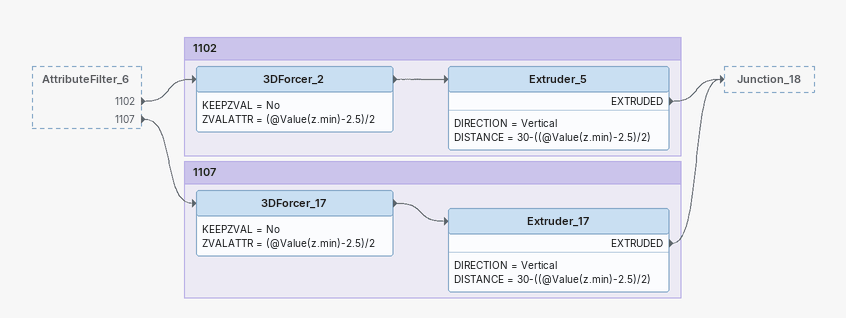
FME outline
AttributeFilter_6 [outside]
    1102 -> 3DForcer_2
    1107 -> 3DForcer_17

Bookmark: 1102
3DForcer_2
    KEEPZVAL = No
    ZVALATTR = (@Value(z.min)-2.5)/2
    -> Extruder_5
Extruder_5
    DIRECTION = Vertical
    DISTANCE = 30-((@Value(z.min)-2.5)/2)
    EXTRUDED -> Junction_18

Bookmark: 1107
3DForcer_17
    KEEPZVAL = No
    ZVALATTR = (@Value(z.min)-2.5)/2
    -> Extruder_17
Extruder_17
    DIRECTION = Vertical
    DISTANCE = 30-((@Value(z.min)-2.5)/2)
    EXTRUDED -> Junction_18
